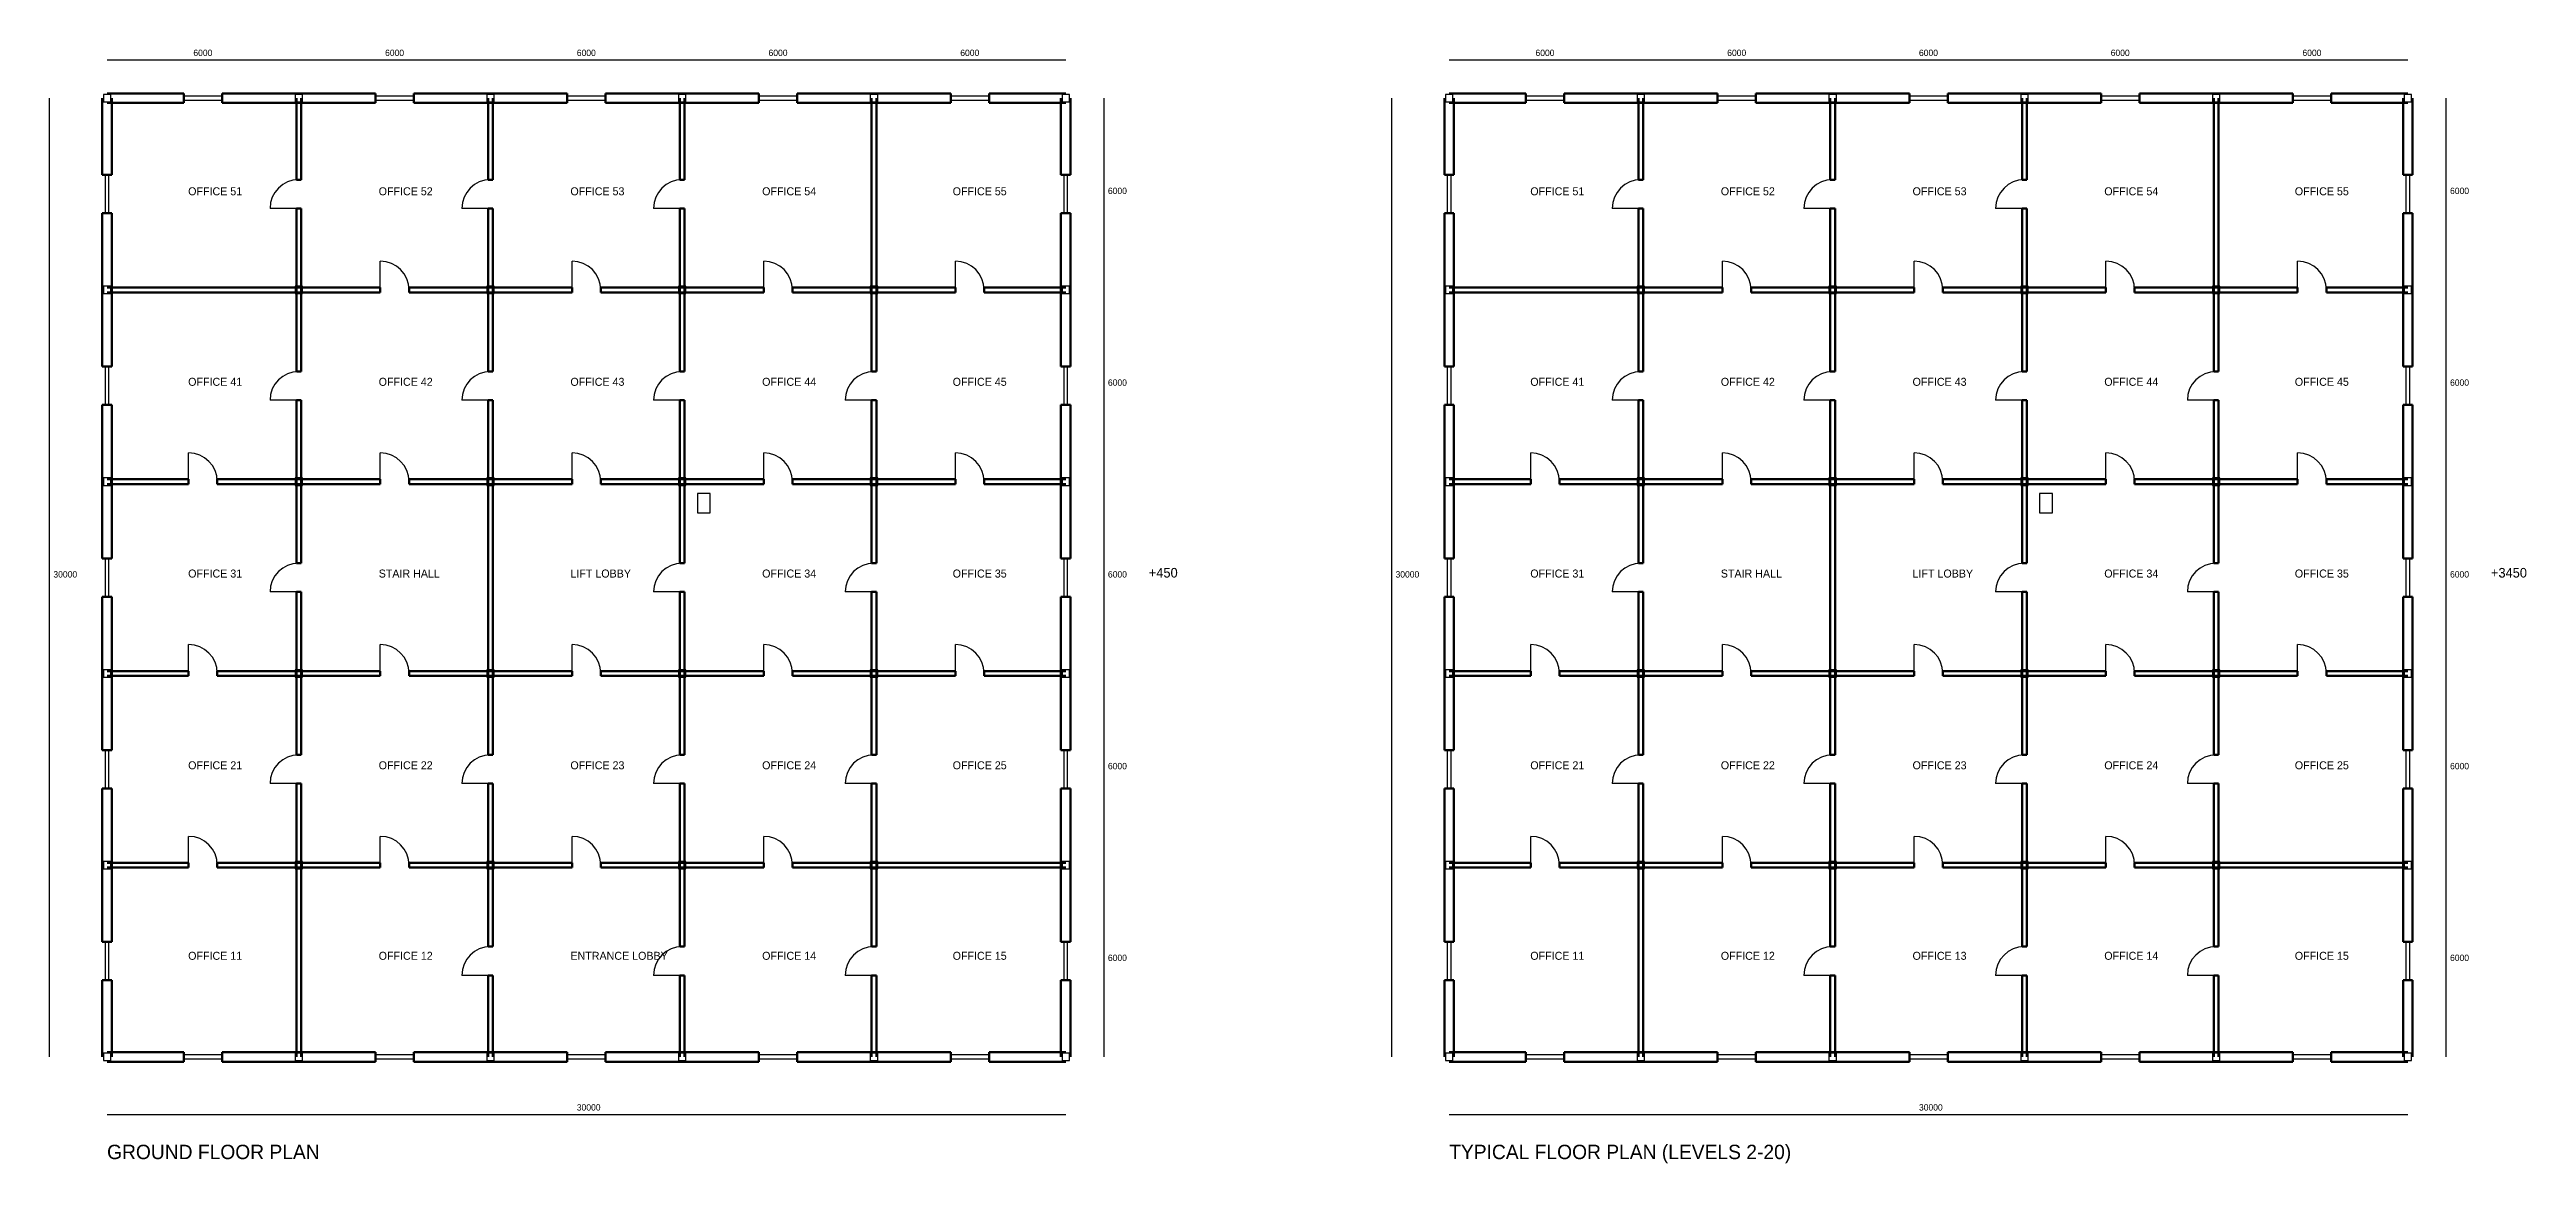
# Model space of a CAD drawing. Header units: millimetres. Extents: x -1800 to 161599, y -3335 to 61200.
# Drawn here: x -1800 to 75711, y -3335 to 31523 of the extents above; entities that cross this region are included whole.
import ezdxf

# ---------------------------------------------------------------- set-up
doc = ezdxf.new("R2010")
doc.units = ezdxf.units.MM
for name, color, linetype in [('COLUMN', 5, 'CONTINUOUS'), ('DIM', 1, 'CONTINUOUS'), ('DOOR', 3, 'CONTINUOUS'), ('SANITARY', 7, 'CONTINUOUS'), ('TEXT', 6, 'CONTINUOUS'), ('WALL', 4, 'CONTINUOUS'), ('WIND', 2, 'CONTINUOUS')]:
    doc.layers.add(name, color=color, linetype=linetype)

msp = doc.modelspace()

# ---------------------------------------------------------------- linework, layer by layer
at = {"layer": 'COLUMN'}
for points in [[(-115, 29885), (115, 29885), (115, 30115), (-115, 30115)], [(5885, 29885), (6115, 29885), (6115, 30115), (5885, 30115)], [(11885, 29885), (12115, 29885), (12115, 30115), (11885, 30115)], [(17885, 29885), (18115, 29885), (18115, 30115), (17885, 30115)], [(23885, 29885), (24115, 29885), (24115, 30115), (23885, 30115)], [(29885, 29885), (30115, 29885), (30115, 30115), (29885, 30115)], [(41885, 29885), (42115, 29885), (42115, 30115), (41885, 30115)], [(47885, 29885), (48115, 29885), (48115, 30115), (47885, 30115)], [(53885, 29885), (54115, 29885), (54115, 30115), (53885, 30115)], [(59885, 29885), (60115, 29885), (60115, 30115), (59885, 30115)], [(65885, 29885), (66115, 29885), (66115, 30115), (65885, 30115)], [(71885, 29885), (72115, 29885), (72115, 30115), (71885, 30115)], [(-115, 23885), (115, 23885), (115, 24115), (-115, 24115)], [(5885, 23885), (6115, 23885), (6115, 24115), (5885, 24115)], [(11885, 23885), (12115, 23885), (12115, 24115), (11885, 24115)], [(17885, 23885), (18115, 23885), (18115, 24115), (17885, 24115)], [(23885, 23885), (24115, 23885), (24115, 24115), (23885, 24115)], [(29885, 23885), (30115, 23885), (30115, 24115), (29885, 24115)], [(41885, 23885), (42115, 23885), (42115, 24115), (41885, 24115)], [(47885, 23885), (48115, 23885), (48115, 24115), (47885, 24115)], [(53885, 23885), (54115, 23885), (54115, 24115), (53885, 24115)], [(59885, 23885), (60115, 23885), (60115, 24115), (59885, 24115)], [(65885, 23885), (66115, 23885), (66115, 24115), (65885, 24115)], [(71885, 23885), (72115, 23885), (72115, 24115), (71885, 24115)], [(-115, 17885), (115, 17885), (115, 18115), (-115, 18115)], [(5885, 17885), (6115, 17885), (6115, 18115), (5885, 18115)], [(11885, 17885), (12115, 17885), (12115, 18115), (11885, 18115)], [(17885, 17885), (18115, 17885), (18115, 18115), (17885, 18115)], [(23885, 17885), (24115, 17885), (24115, 18115), (23885, 18115)], [(29885, 17885), (30115, 17885), (30115, 18115), (29885, 18115)], [(41885, 17885), (42115, 17885), (42115, 18115), (41885, 18115)], [(47885, 17885), (48115, 17885), (48115, 18115), (47885, 18115)], [(53885, 17885), (54115, 17885), (54115, 18115), (53885, 18115)], [(59885, 17885), (60115, 17885), (60115, 18115), (59885, 18115)], [(65885, 17885), (66115, 17885), (66115, 18115), (65885, 18115)], [(71885, 17885), (72115, 17885), (72115, 18115), (71885, 18115)], [(-115, 11885), (115, 11885), (115, 12115), (-115, 12115)], [(5885, 11885), (6115, 11885), (6115, 12115), (5885, 12115)], [(11885, 11885), (12115, 11885), (12115, 12115), (11885, 12115)], [(17885, 11885), (18115, 11885), (18115, 12115), (17885, 12115)], [(23885, 11885), (24115, 11885), (24115, 12115), (23885, 12115)], [(29885, 11885), (30115, 11885), (30115, 12115), (29885, 12115)], [(41885, 11885), (42115, 11885), (42115, 12115), (41885, 12115)], [(47885, 11885), (48115, 11885), (48115, 12115), (47885, 12115)], [(53885, 11885), (54115, 11885), (54115, 12115), (53885, 12115)], [(59885, 11885), (60115, 11885), (60115, 12115), (59885, 12115)], [(65885, 11885), (66115, 11885), (66115, 12115), (65885, 12115)], [(71885, 11885), (72115, 11885), (72115, 12115), (71885, 12115)], [(-115, 5885), (115, 5885), (115, 6115), (-115, 6115)], [(5885, 5885), (6115, 5885), (6115, 6115), (5885, 6115)], [(11885, 5885), (12115, 5885), (12115, 6115), (11885, 6115)], [(17885, 5885), (18115, 5885), (18115, 6115), (17885, 6115)], [(23885, 5885), (24115, 5885), (24115, 6115), (23885, 6115)], [(29885, 5885), (30115, 5885), (30115, 6115), (29885, 6115)], [(41885, 5885), (42115, 5885), (42115, 6115), (41885, 6115)], [(47885, 5885), (48115, 5885), (48115, 6115), (47885, 6115)], [(53885, 5885), (54115, 5885), (54115, 6115), (53885, 6115)], [(59885, 5885), (60115, 5885), (60115, 6115), (59885, 6115)], [(65885, 5885), (66115, 5885), (66115, 6115), (65885, 6115)], [(71885, 5885), (72115, 5885), (72115, 6115), (71885, 6115)], [(-115, -115), (115, -115), (115, 115), (-115, 115)], [(5885, -115), (6115, -115), (6115, 115), (5885, 115)], [(11885, -115), (12115, -115), (12115, 115), (11885, 115)], [(17885, -115), (18115, -115), (18115, 115), (17885, 115)], [(23885, -115), (24115, -115), (24115, 115), (23885, 115)], [(29885, -115), (30115, -115), (30115, 115), (29885, 115)], [(41885, -115), (42115, -115), (42115, 115), (41885, 115)], [(47885, -115), (48115, -115), (48115, 115), (47885, 115)], [(53885, -115), (54115, -115), (54115, 115), (53885, 115)], [(59885, -115), (60115, -115), (60115, 115), (59885, 115)], [(65885, -115), (66115, -115), (66115, 115), (65885, 115)], [(71885, -115), (72115, -115), (72115, 115), (71885, 115)]]:
    msp.add_lwpolyline(points, close=True, dxfattribs=at)
at = {"layer": 'DIM'}
for p, q in [((0, 31200), (6000, 31200)), ((6000, 31200), (12000, 31200)), ((12000, 31200), (18000, 31200)), ((18000, 31200), (24000, 31200)), ((24000, 31200), (30000, 31200)), ((42000, 31200), (48000, 31200)), ((48000, 31200), (54000, 31200)), ((54000, 31200), (60000, 31200)), ((60000, 31200), (66000, 31200)), ((66000, 31200), (72000, 31200)), ((-1800, 0), (-1800, 30000)), ((31200, 24000), (31200, 30000)), ((40200, 0), (40200, 30000)), ((73200, 24000), (73200, 30000)), ((31200, 18000), (31200, 24000)), ((73200, 18000), (73200, 24000)), ((31200, 12000), (31200, 18000)), ((73200, 12000), (73200, 18000)), ((31200, 6000), (31200, 12000)), ((73200, 6000), (73200, 12000)), ((31200, 0), (31200, 6000)), ((73200, 0), (73200, 6000)), ((0, -1800), (30000, -1800)), ((42000, -1800), (72000, -1800))]:
    msp.add_line(p, q, dxfattribs=at)
at = {"layer": 'DOOR'}
for p, q in [((6000, 26550), (5100, 26550)), ((12000, 26550), (11100, 26550)), ((18000, 26550), (17100, 26550)), ((48000, 26550), (47100, 26550)), ((54000, 26550), (53100, 26550)), ((60000, 26550), (59100, 26550)), ((8550, 24000), (8550, 24900)), ((14550, 24000), (14550, 24900)), ((20550, 24000), (20550, 24900)), ((26550, 24000), (26550, 24900)), ((50550, 24000), (50550, 24900)), ((56550, 24000), (56550, 24900)), ((62550, 24000), (62550, 24900)), ((68550, 24000), (68550, 24900)), ((6000, 20550), (5100, 20550)), ((12000, 20550), (11100, 20550)), ((18000, 20550), (17100, 20550)), ((24000, 20550), (23100, 20550)), ((48000, 20550), (47100, 20550)), ((54000, 20550), (53100, 20550)), ((60000, 20550), (59100, 20550)), ((66000, 20550), (65100, 20550)), ((2550, 18000), (2550, 18900)), ((8550, 18000), (8550, 18900)), ((14550, 18000), (14550, 18900)), ((20550, 18000), (20550, 18900)), ((26550, 18000), (26550, 18900)), ((44550, 18000), (44550, 18900)), ((50550, 18000), (50550, 18900)), ((56550, 18000), (56550, 18900)), ((62550, 18000), (62550, 18900)), ((68550, 18000), (68550, 18900)), ((6000, 14550), (5100, 14550)), ((18000, 14550), (17100, 14550)), ((24000, 14550), (23100, 14550)), ((48000, 14550), (47100, 14550)), ((60000, 14550), (59100, 14550)), ((66000, 14550), (65100, 14550)), ((2550, 12000), (2550, 12900)), ((8550, 12000), (8550, 12900)), ((14550, 12000), (14550, 12900)), ((20550, 12000), (20550, 12900)), ((26550, 12000), (26550, 12900)), ((44550, 12000), (44550, 12900)), ((50550, 12000), (50550, 12900)), ((56550, 12000), (56550, 12900)), ((62550, 12000), (62550, 12900)), ((68550, 12000), (68550, 12900)), ((6000, 8550), (5100, 8550)), ((12000, 8550), (11100, 8550)), ((18000, 8550), (17100, 8550)), ((24000, 8550), (23100, 8550)), ((48000, 8550), (47100, 8550)), ((54000, 8550), (53100, 8550)), ((60000, 8550), (59100, 8550)), ((66000, 8550), (65100, 8550)), ((2550, 6000), (2550, 6900)), ((8550, 6000), (8550, 6900)), ((14550, 6000), (14550, 6900)), ((20550, 6000), (20550, 6900)), ((44550, 6000), (44550, 6900)), ((50550, 6000), (50550, 6900)), ((56550, 6000), (56550, 6900)), ((62550, 6000), (62550, 6900)), ((12000, 2550), (11100, 2550)), ((18000, 2550), (17100, 2550)), ((24000, 2550), (23100, 2550)), ((54000, 2550), (53100, 2550)), ((60000, 2550), (59100, 2550)), ((66000, 2550), (65100, 2550))]:
    msp.add_line(p, q, dxfattribs=at)
for centre, start, end in [((6000, 26550), 90, 180), ((12000, 26550), 90, 180), ((18000, 26550), 90, 180), ((48000, 26550), 90, 180), ((54000, 26550), 90, 180), ((60000, 26550), 90, 180), ((8550, 24000), 0, 90), ((14550, 24000), 0, 90), ((20550, 24000), 0, 90), ((26550, 24000), 0, 90), ((50550, 24000), 0, 90), ((56550, 24000), 0, 90), ((62550, 24000), 0, 90), ((68550, 24000), 0, 90), ((6000, 20550), 90, 180), ((12000, 20550), 90, 180), ((18000, 20550), 90, 180), ((24000, 20550), 90, 180), ((48000, 20550), 90, 180), ((54000, 20550), 90, 180), ((60000, 20550), 90, 180), ((66000, 20550), 90, 180), ((2550, 18000), 0, 90), ((8550, 18000), 0, 90), ((14550, 18000), 0, 90), ((20550, 18000), 0, 90), ((26550, 18000), 0, 90), ((44550, 18000), 0, 90), ((50550, 18000), 0, 90), ((56550, 18000), 0, 90), ((62550, 18000), 0, 90), ((68550, 18000), 0, 90), ((6000, 14550), 90, 180), ((18000, 14550), 90, 180), ((24000, 14550), 90, 180), ((48000, 14550), 90, 180), ((60000, 14550), 90, 180), ((66000, 14550), 90, 180), ((2550, 12000), 0, 90), ((8550, 12000), 0, 90), ((14550, 12000), 0, 90), ((20550, 12000), 0, 90), ((26550, 12000), 0, 90), ((44550, 12000), 0, 90), ((50550, 12000), 0, 90), ((56550, 12000), 0, 90), ((62550, 12000), 0, 90), ((68550, 12000), 0, 90), ((6000, 8550), 90, 180), ((12000, 8550), 90, 180), ((18000, 8550), 90, 180), ((24000, 8550), 90, 180), ((48000, 8550), 90, 180), ((54000, 8550), 90, 180), ((60000, 8550), 90, 180), ((66000, 8550), 90, 180), ((2550, 6000), 0, 90), ((8550, 6000), 0, 90), ((14550, 6000), 0, 90), ((20550, 6000), 0, 90), ((44550, 6000), 0, 90), ((50550, 6000), 0, 90), ((56550, 6000), 0, 90), ((62550, 6000), 0, 90), ((12000, 2550), 90, 180), ((18000, 2550), 90, 180), ((24000, 2550), 90, 180), ((54000, 2550), 90, 180), ((60000, 2550), 90, 180), ((66000, 2550), 90, 180)]:
    msp.add_arc(centre, 900, start, end, dxfattribs=at)
at = {"layer": 'SANITARY'}
for points in [[(18475, 17025), (18875, 17025), (18875, 17625), (18475, 17625)], [(60475, 17025), (60875, 17025), (60875, 17625), (60475, 17625)]]:
    msp.add_lwpolyline(points, close=True, dxfattribs=at)
at = {"layer": 'WALL', "lineweight": 50}
for p, q in [((-150, 27600), (-150, 30000)), ((2400, 30150), (0, 30150)), ((0, 29850), (2400, 29850)), ((150, 30000), (150, 27600)), ((2400, 29850), (2400, 30150)), ((6000, 30150), (3600, 30150)), ((3600, 29850), (3600, 30150)), ((3600, 29850), (6000, 29850)), ((5925, 27450), (5925, 30000)), ((8400, 30150), (6000, 30150)), ((6000, 29850), (8400, 29850)), ((6075, 30000), (6075, 27450)), ((8400, 29850), (8400, 30150)), ((12000, 30150), (9600, 30150)), ((9600, 29850), (9600, 30150)), ((9600, 29850), (12000, 29850)), ((11925, 27450), (11925, 30000)), ((14400, 30150), (12000, 30150)), ((12000, 29850), (14400, 29850)), ((12075, 30000), (12075, 27450)), ((14400, 29850), (14400, 30150)), ((18000, 30150), (15600, 30150)), ((15600, 29850), (15600, 30150)), ((15600, 29850), (18000, 29850)), ((17925, 27450), (17925, 30000)), ((20400, 30150), (18000, 30150)), ((18000, 29850), (20400, 29850)), ((18075, 30000), (18075, 27450)), ((20400, 29850), (20400, 30150)), ((24000, 30150), (21600, 30150)), ((21600, 29850), (21600, 30150)), ((21600, 29850), (24000, 29850)), ((23925, 24000), (23925, 30000)), ((26400, 30150), (24000, 30150)), ((24000, 29850), (26400, 29850)), ((24075, 30000), (24075, 24000)), ((26400, 29850), (26400, 30150)), ((30000, 30150), (27600, 30150)), ((27600, 29850), (27600, 30150)), ((27600, 29850), (30000, 29850)), ((29850, 27600), (29850, 30000)), ((30150, 30000), (30150, 27600)), ((41850, 27600), (41850, 30000)), ((44400, 30150), (42000, 30150)), ((42000, 29850), (44400, 29850)), ((42150, 30000), (42150, 27600)), ((44400, 29850), (44400, 30150)), ((48000, 30150), (45600, 30150)), ((45600, 29850), (45600, 30150)), ((45600, 29850), (48000, 29850)), ((47925, 27450), (47925, 30000)), ((50400, 30150), (48000, 30150)), ((48000, 29850), (50400, 29850)), ((48075, 30000), (48075, 27450)), ((50400, 29850), (50400, 30150)), ((54000, 30150), (51600, 30150)), ((51600, 29850), (51600, 30150)), ((51600, 29850), (54000, 29850)), ((53925, 27450), (53925, 30000)), ((56400, 30150), (54000, 30150)), ((54000, 29850), (56400, 29850)), ((54075, 30000), (54075, 27450)), ((56400, 29850), (56400, 30150)), ((60000, 30150), (57600, 30150)), ((57600, 29850), (57600, 30150)), ((57600, 29850), (60000, 29850)), ((59925, 27450), (59925, 30000)), ((62400, 30150), (60000, 30150)), ((60000, 29850), (62400, 29850)), ((60075, 30000), (60075, 27450)), ((62400, 29850), (62400, 30150)), ((66000, 30150), (63600, 30150)), ((63600, 29850), (63600, 30150)), ((63600, 29850), (66000, 29850)), ((65925, 24000), (65925, 30000)), ((68400, 30150), (66000, 30150)), ((66000, 29850), (68400, 29850)), ((66075, 30000), (66075, 24000)), ((68400, 29850), (68400, 30150)), ((72000, 30150), (69600, 30150)), ((69600, 29850), (69600, 30150)), ((69600, 29850), (72000, 29850)), ((71850, 27600), (71850, 30000)), ((72150, 30000), (72150, 27600)), ((-150, 27600), (150, 27600)), ((5925, 27450), (6075, 27450)), ((11925, 27450), (12075, 27450)), ((17925, 27450), (18075, 27450)), ((29850, 27600), (30150, 27600)), ((41850, 27600), (42150, 27600)), ((47925, 27450), (48075, 27450)), ((53925, 27450), (54075, 27450)), ((59925, 27450), (60075, 27450)), ((71850, 27600), (72150, 27600)), ((-150, 24000), (-150, 26400)), ((-150, 26400), (150, 26400)), ((150, 26400), (150, 24000)), ((5925, 24000), (5925, 26550)), ((5925, 26550), (6075, 26550)), ((6075, 26550), (6075, 24000)), ((11925, 24000), (11925, 26550)), ((11925, 26550), (12075, 26550)), ((12075, 26550), (12075, 24000)), ((17925, 24000), (17925, 26550)), ((17925, 26550), (18075, 26550)), ((18075, 26550), (18075, 24000)), ((29850, 24000), (29850, 26400)), ((29850, 26400), (30150, 26400)), ((30150, 26400), (30150, 24000)), ((41850, 24000), (41850, 26400)), ((41850, 26400), (42150, 26400)), ((42150, 26400), (42150, 24000)), ((47925, 24000), (47925, 26550)), ((47925, 26550), (48075, 26550)), ((48075, 26550), (48075, 24000)), ((53925, 24000), (53925, 26550)), ((53925, 26550), (54075, 26550)), ((54075, 26550), (54075, 24000)), ((59925, 24000), (59925, 26550)), ((59925, 26550), (60075, 26550)), ((60075, 26550), (60075, 24000)), ((71850, 24000), (71850, 26400)), ((71850, 26400), (72150, 26400)), ((72150, 26400), (72150, 24000)), ((6000, 24075), (0, 24075)), ((8550, 24075), (6000, 24075)), ((8550, 23925), (8550, 24075)), ((12000, 24075), (9450, 24075)), ((9450, 23925), (9450, 24075)), ((14550, 24075), (12000, 24075)), ((14550, 23925), (14550, 24075)), ((18000, 24075), (15450, 24075)), ((15450, 23925), (15450, 24075)), ((20550, 24075), (18000, 24075)), ((20550, 23925), (20550, 24075)), ((24000, 24075), (21450, 24075)), ((21450, 23925), (21450, 24075)), ((26550, 24075), (24000, 24075)), ((26550, 23925), (26550, 24075)), ((30000, 24075), (27450, 24075)), ((27450, 23925), (27450, 24075)), ((48000, 24075), (42000, 24075)), ((50550, 24075), (48000, 24075)), ((50550, 23925), (50550, 24075)), ((54000, 24075), (51450, 24075)), ((51450, 23925), (51450, 24075)), ((56550, 24075), (54000, 24075)), ((56550, 23925), (56550, 24075)), ((60000, 24075), (57450, 24075)), ((57450, 23925), (57450, 24075)), ((62550, 24075), (60000, 24075)), ((62550, 23925), (62550, 24075)), ((66000, 24075), (63450, 24075)), ((63450, 23925), (63450, 24075)), ((68550, 24075), (66000, 24075)), ((68550, 23925), (68550, 24075)), ((72000, 24075), (69450, 24075)), ((69450, 23925), (69450, 24075)), ((-150, 21600), (-150, 24000)), ((0, 23925), (6000, 23925)), ((150, 24000), (150, 21600)), ((5925, 21450), (5925, 24000)), ((6000, 23925), (8550, 23925)), ((6075, 24000), (6075, 21450)), ((9450, 23925), (12000, 23925)), ((11925, 21450), (11925, 24000)), ((12000, 23925), (14550, 23925)), ((12075, 24000), (12075, 21450)), ((15450, 23925), (18000, 23925)), ((17925, 21450), (17925, 24000)), ((18000, 23925), (20550, 23925)), ((18075, 24000), (18075, 21450)), ((21450, 23925), (24000, 23925)), ((23925, 21450), (23925, 24000)), ((24000, 23925), (26550, 23925)), ((24075, 24000), (24075, 21450)), ((27450, 23925), (30000, 23925)), ((29850, 21600), (29850, 24000)), ((30150, 24000), (30150, 21600)), ((41850, 21600), (41850, 24000)), ((42000, 23925), (48000, 23925)), ((42150, 24000), (42150, 21600)), ((47925, 21450), (47925, 24000)), ((48000, 23925), (50550, 23925)), ((48075, 24000), (48075, 21450)), ((51450, 23925), (54000, 23925)), ((53925, 21450), (53925, 24000)), ((54000, 23925), (56550, 23925)), ((54075, 24000), (54075, 21450)), ((57450, 23925), (60000, 23925)), ((59925, 21450), (59925, 24000)), ((60000, 23925), (62550, 23925)), ((60075, 24000), (60075, 21450)), ((63450, 23925), (66000, 23925)), ((65925, 21450), (65925, 24000)), ((66000, 23925), (68550, 23925)), ((66075, 24000), (66075, 21450)), ((69450, 23925), (72000, 23925)), ((71850, 21600), (71850, 24000)), ((72150, 24000), (72150, 21600)), ((-150, 21600), (150, 21600)), ((5925, 21450), (6075, 21450)), ((11925, 21450), (12075, 21450)), ((17925, 21450), (18075, 21450)), ((23925, 21450), (24075, 21450)), ((29850, 21600), (30150, 21600)), ((41850, 21600), (42150, 21600)), ((47925, 21450), (48075, 21450)), ((53925, 21450), (54075, 21450)), ((59925, 21450), (60075, 21450)), ((65925, 21450), (66075, 21450)), ((71850, 21600), (72150, 21600)), ((-150, 18000), (-150, 20400)), ((-150, 20400), (150, 20400)), ((150, 20400), (150, 18000)), ((5925, 18000), (5925, 20550)), ((5925, 20550), (6075, 20550)), ((6075, 20550), (6075, 18000)), ((11925, 18000), (11925, 20550)), ((11925, 20550), (12075, 20550)), ((12075, 20550), (12075, 18000)), ((17925, 18000), (17925, 20550)), ((17925, 20550), (18075, 20550)), ((18075, 20550), (18075, 18000)), ((23925, 18000), (23925, 20550)), ((23925, 20550), (24075, 20550)), ((24075, 20550), (24075, 18000)), ((29850, 18000), (29850, 20400)), ((29850, 20400), (30150, 20400)), ((30150, 20400), (30150, 18000)), ((41850, 18000), (41850, 20400)), ((41850, 20400), (42150, 20400)), ((42150, 20400), (42150, 18000)), ((47925, 18000), (47925, 20550)), ((47925, 20550), (48075, 20550)), ((48075, 20550), (48075, 18000)), ((53925, 18000), (53925, 20550)), ((53925, 20550), (54075, 20550)), ((54075, 20550), (54075, 18000)), ((59925, 18000), (59925, 20550)), ((59925, 20550), (60075, 20550)), ((60075, 20550), (60075, 18000)), ((65925, 18000), (65925, 20550)), ((65925, 20550), (66075, 20550)), ((66075, 20550), (66075, 18000)), ((71850, 18000), (71850, 20400)), ((71850, 20400), (72150, 20400)), ((72150, 20400), (72150, 18000)), ((-150, 15600), (-150, 18000)), ((2550, 18075), (0, 18075)), ((0, 17925), (2550, 17925)), ((150, 18000), (150, 15600)), ((2550, 17925), (2550, 18075)), ((6000, 18075), (3450, 18075)), ((3450, 17925), (3450, 18075)), ((3450, 17925), (6000, 17925)), ((5925, 15450), (5925, 18000)), ((8550, 18075), (6000, 18075)), ((6000, 17925), (8550, 17925)), ((6075, 18000), (6075, 15450)), ((8550, 17925), (8550, 18075)), ((12000, 18075), (9450, 18075)), ((9450, 17925), (9450, 18075)), ((9450, 17925), (12000, 17925)), ((11925, 12000), (11925, 18000)), ((14550, 18075), (12000, 18075)), ((12000, 17925), (14550, 17925)), ((12075, 18000), (12075, 12000)), ((14550, 17925), (14550, 18075)), ((18000, 18075), (15450, 18075)), ((15450, 17925), (15450, 18075)), ((15450, 17925), (18000, 17925)), ((17925, 15450), (17925, 18000)), ((20550, 18075), (18000, 18075)), ((18000, 17925), (20550, 17925)), ((18075, 18000), (18075, 15450)), ((20550, 17925), (20550, 18075)), ((24000, 18075), (21450, 18075)), ((21450, 17925), (21450, 18075)), ((21450, 17925), (24000, 17925)), ((23925, 15450), (23925, 18000)), ((26550, 18075), (24000, 18075)), ((24000, 17925), (26550, 17925)), ((24075, 18000), (24075, 15450)), ((26550, 17925), (26550, 18075)), ((30000, 18075), (27450, 18075)), ((27450, 17925), (27450, 18075)), ((27450, 17925), (30000, 17925)), ((29850, 15600), (29850, 18000)), ((30150, 18000), (30150, 15600)), ((41850, 15600), (41850, 18000)), ((44550, 18075), (42000, 18075)), ((42000, 17925), (44550, 17925)), ((42150, 18000), (42150, 15600)), ((44550, 17925), (44550, 18075)), ((48000, 18075), (45450, 18075)), ((45450, 17925), (45450, 18075)), ((45450, 17925), (48000, 17925)), ((47925, 15450), (47925, 18000)), ((50550, 18075), (48000, 18075)), ((48000, 17925), (50550, 17925)), ((48075, 18000), (48075, 15450)), ((50550, 17925), (50550, 18075)), ((54000, 18075), (51450, 18075)), ((51450, 17925), (51450, 18075)), ((51450, 17925), (54000, 17925)), ((53925, 12000), (53925, 18000)), ((56550, 18075), (54000, 18075)), ((54000, 17925), (56550, 17925)), ((54075, 18000), (54075, 12000)), ((56550, 17925), (56550, 18075)), ((60000, 18075), (57450, 18075)), ((57450, 17925), (57450, 18075)), ((57450, 17925), (60000, 17925)), ((59925, 15450), (59925, 18000)), ((62550, 18075), (60000, 18075)), ((60000, 17925), (62550, 17925)), ((60075, 18000), (60075, 15450)), ((62550, 17925), (62550, 18075)), ((66000, 18075), (63450, 18075)), ((63450, 17925), (63450, 18075)), ((63450, 17925), (66000, 17925)), ((65925, 15450), (65925, 18000)), ((68550, 18075), (66000, 18075)), ((66000, 17925), (68550, 17925)), ((66075, 18000), (66075, 15450)), ((68550, 17925), (68550, 18075)), ((72000, 18075), (69450, 18075)), ((69450, 17925), (69450, 18075)), ((69450, 17925), (72000, 17925)), ((71850, 15600), (71850, 18000)), ((72150, 18000), (72150, 15600)), ((-150, 15600), (150, 15600)), ((29850, 15600), (30150, 15600)), ((41850, 15600), (42150, 15600)), ((71850, 15600), (72150, 15600)), ((5925, 15450), (6075, 15450)), ((17925, 15450), (18075, 15450)), ((23925, 15450), (24075, 15450)), ((47925, 15450), (48075, 15450)), ((59925, 15450), (60075, 15450)), ((65925, 15450), (66075, 15450)), ((-150, 12000), (-150, 14400)), ((-150, 14400), (150, 14400)), ((150, 14400), (150, 12000)), ((5925, 12000), (5925, 14550)), ((5925, 14550), (6075, 14550)), ((6075, 14550), (6075, 12000)), ((17925, 12000), (17925, 14550)), ((17925, 14550), (18075, 14550)), ((18075, 14550), (18075, 12000)), ((23925, 12000), (23925, 14550)), ((23925, 14550), (24075, 14550)), ((24075, 14550), (24075, 12000)), ((29850, 12000), (29850, 14400)), ((29850, 14400), (30150, 14400)), ((30150, 14400), (30150, 12000)), ((41850, 12000), (41850, 14400)), ((41850, 14400), (42150, 14400)), ((42150, 14400), (42150, 12000)), ((47925, 12000), (47925, 14550)), ((47925, 14550), (48075, 14550)), ((48075, 14550), (48075, 12000)), ((59925, 12000), (59925, 14550)), ((59925, 14550), (60075, 14550)), ((60075, 14550), (60075, 12000)), ((65925, 12000), (65925, 14550)), ((65925, 14550), (66075, 14550)), ((66075, 14550), (66075, 12000)), ((71850, 12000), (71850, 14400)), ((71850, 14400), (72150, 14400)), ((72150, 14400), (72150, 12000)), ((-150, 9600), (-150, 12000)), ((2550, 12075), (0, 12075)), ((0, 11925), (2550, 11925)), ((150, 12000), (150, 9600)), ((2550, 11925), (2550, 12075)), ((6000, 12075), (3450, 12075)), ((3450, 11925), (3450, 12075)), ((3450, 11925), (6000, 11925)), ((5925, 9450), (5925, 12000)), ((8550, 12075), (6000, 12075)), ((6000, 11925), (8550, 11925)), ((6075, 12000), (6075, 9450)), ((8550, 11925), (8550, 12075)), ((12000, 12075), (9450, 12075)), ((9450, 11925), (9450, 12075)), ((9450, 11925), (12000, 11925)), ((11925, 9450), (11925, 12000)), ((14550, 12075), (12000, 12075)), ((12000, 11925), (14550, 11925)), ((12075, 12000), (12075, 9450)), ((14550, 11925), (14550, 12075)), ((18000, 12075), (15450, 12075)), ((15450, 11925), (15450, 12075)), ((15450, 11925), (18000, 11925)), ((17925, 9450), (17925, 12000)), ((20550, 12075), (18000, 12075)), ((18000, 11925), (20550, 11925)), ((18075, 12000), (18075, 9450)), ((20550, 11925), (20550, 12075)), ((24000, 12075), (21450, 12075)), ((21450, 11925), (21450, 12075)), ((21450, 11925), (24000, 11925)), ((23925, 9450), (23925, 12000)), ((26550, 12075), (24000, 12075)), ((24000, 11925), (26550, 11925)), ((24075, 12000), (24075, 9450)), ((26550, 11925), (26550, 12075)), ((30000, 12075), (27450, 12075)), ((27450, 11925), (27450, 12075)), ((27450, 11925), (30000, 11925)), ((29850, 9600), (29850, 12000)), ((30150, 12000), (30150, 9600)), ((41850, 9600), (41850, 12000)), ((44550, 12075), (42000, 12075)), ((42000, 11925), (44550, 11925)), ((42150, 12000), (42150, 9600)), ((44550, 11925), (44550, 12075)), ((48000, 12075), (45450, 12075)), ((45450, 11925), (45450, 12075)), ((45450, 11925), (48000, 11925)), ((47925, 9450), (47925, 12000)), ((50550, 12075), (48000, 12075)), ((48000, 11925), (50550, 11925)), ((48075, 12000), (48075, 9450)), ((50550, 11925), (50550, 12075)), ((54000, 12075), (51450, 12075)), ((51450, 11925), (51450, 12075)), ((51450, 11925), (54000, 11925)), ((53925, 9450), (53925, 12000)), ((56550, 12075), (54000, 12075)), ((54000, 11925), (56550, 11925)), ((54075, 12000), (54075, 9450)), ((56550, 11925), (56550, 12075)), ((60000, 12075), (57450, 12075)), ((57450, 11925), (57450, 12075)), ((57450, 11925), (60000, 11925)), ((59925, 9450), (59925, 12000)), ((62550, 12075), (60000, 12075)), ((60000, 11925), (62550, 11925)), ((60075, 12000), (60075, 9450)), ((62550, 11925), (62550, 12075)), ((66000, 12075), (63450, 12075)), ((63450, 11925), (63450, 12075)), ((63450, 11925), (66000, 11925)), ((65925, 9450), (65925, 12000)), ((68550, 12075), (66000, 12075)), ((66000, 11925), (68550, 11925)), ((66075, 12000), (66075, 9450)), ((68550, 11925), (68550, 12075)), ((72000, 12075), (69450, 12075)), ((69450, 11925), (69450, 12075)), ((69450, 11925), (72000, 11925)), ((71850, 9600), (71850, 12000)), ((72150, 12000), (72150, 9600)), ((-150, 9600), (150, 9600)), ((5925, 9450), (6075, 9450)), ((11925, 9450), (12075, 9450)), ((17925, 9450), (18075, 9450)), ((23925, 9450), (24075, 9450)), ((29850, 9600), (30150, 9600)), ((41850, 9600), (42150, 9600)), ((47925, 9450), (48075, 9450)), ((53925, 9450), (54075, 9450)), ((59925, 9450), (60075, 9450)), ((65925, 9450), (66075, 9450)), ((71850, 9600), (72150, 9600)), ((5925, 6000), (5925, 8550)), ((5925, 8550), (6075, 8550)), ((6075, 8550), (6075, 6000)), ((11925, 6000), (11925, 8550)), ((11925, 8550), (12075, 8550)), ((12075, 8550), (12075, 6000)), ((17925, 6000), (17925, 8550)), ((17925, 8550), (18075, 8550)), ((18075, 8550), (18075, 6000)), ((23925, 6000), (23925, 8550)), ((23925, 8550), (24075, 8550)), ((24075, 8550), (24075, 6000)), ((47925, 6000), (47925, 8550)), ((47925, 8550), (48075, 8550)), ((48075, 8550), (48075, 6000)), ((53925, 6000), (53925, 8550)), ((53925, 8550), (54075, 8550)), ((54075, 8550), (54075, 6000)), ((59925, 6000), (59925, 8550)), ((59925, 8550), (60075, 8550)), ((60075, 8550), (60075, 6000)), ((65925, 6000), (65925, 8550)), ((65925, 8550), (66075, 8550)), ((66075, 8550), (66075, 6000)), ((-150, 6000), (-150, 8400)), ((-150, 8400), (150, 8400)), ((150, 8400), (150, 6000)), ((29850, 6000), (29850, 8400)), ((29850, 8400), (30150, 8400)), ((30150, 8400), (30150, 6000)), ((41850, 6000), (41850, 8400)), ((41850, 8400), (42150, 8400)), ((42150, 8400), (42150, 6000)), ((71850, 6000), (71850, 8400)), ((71850, 8400), (72150, 8400)), ((72150, 8400), (72150, 6000)), ((-150, 3600), (-150, 6000)), ((2550, 6075), (0, 6075)), ((0, 5925), (2550, 5925)), ((150, 6000), (150, 3600)), ((2550, 5925), (2550, 6075)), ((6000, 6075), (3450, 6075)), ((3450, 5925), (3450, 6075)), ((3450, 5925), (6000, 5925)), ((5925, 0), (5925, 6000)), ((8550, 6075), (6000, 6075)), ((6000, 5925), (8550, 5925)), ((6075, 6000), (6075, 0)), ((8550, 5925), (8550, 6075)), ((12000, 6075), (9450, 6075)), ((9450, 5925), (9450, 6075)), ((9450, 5925), (12000, 5925)), ((11925, 3450), (11925, 6000)), ((14550, 6075), (12000, 6075)), ((12000, 5925), (14550, 5925)), ((12075, 6000), (12075, 3450)), ((14550, 5925), (14550, 6075)), ((18000, 6075), (15450, 6075)), ((15450, 5925), (15450, 6075)), ((15450, 5925), (18000, 5925)), ((17925, 3450), (17925, 6000)), ((20550, 6075), (18000, 6075)), ((18000, 5925), (20550, 5925)), ((18075, 6000), (18075, 3450)), ((20550, 5925), (20550, 6075)), ((24000, 6075), (21450, 6075)), ((21450, 5925), (21450, 6075)), ((21450, 5925), (24000, 5925)), ((23925, 3450), (23925, 6000)), ((30000, 6075), (24000, 6075)), ((24000, 5925), (30000, 5925)), ((24075, 6000), (24075, 3450)), ((29850, 3600), (29850, 6000)), ((30150, 6000), (30150, 3600)), ((41850, 3600), (41850, 6000)), ((44550, 6075), (42000, 6075)), ((42000, 5925), (44550, 5925)), ((42150, 6000), (42150, 3600)), ((44550, 5925), (44550, 6075)), ((48000, 6075), (45450, 6075)), ((45450, 5925), (45450, 6075)), ((45450, 5925), (48000, 5925)), ((47925, 0), (47925, 6000)), ((50550, 6075), (48000, 6075)), ((48000, 5925), (50550, 5925)), ((48075, 6000), (48075, 0)), ((50550, 5925), (50550, 6075)), ((54000, 6075), (51450, 6075)), ((51450, 5925), (51450, 6075)), ((51450, 5925), (54000, 5925)), ((53925, 3450), (53925, 6000)), ((56550, 6075), (54000, 6075)), ((54000, 5925), (56550, 5925)), ((54075, 6000), (54075, 3450)), ((56550, 5925), (56550, 6075)), ((60000, 6075), (57450, 6075)), ((57450, 5925), (57450, 6075)), ((57450, 5925), (60000, 5925)), ((59925, 3450), (59925, 6000)), ((62550, 6075), (60000, 6075)), ((60000, 5925), (62550, 5925)), ((60075, 6000), (60075, 3450)), ((62550, 5925), (62550, 6075)), ((66000, 6075), (63450, 6075)), ((63450, 5925), (63450, 6075)), ((63450, 5925), (66000, 5925)), ((65925, 3450), (65925, 6000)), ((72000, 6075), (66000, 6075)), ((66000, 5925), (72000, 5925)), ((66075, 6000), (66075, 3450)), ((71850, 3600), (71850, 6000)), ((72150, 6000), (72150, 3600)), ((-150, 3600), (150, 3600)), ((11925, 3450), (12075, 3450)), ((17925, 3450), (18075, 3450)), ((23925, 3450), (24075, 3450)), ((29850, 3600), (30150, 3600)), ((41850, 3600), (42150, 3600)), ((53925, 3450), (54075, 3450)), ((59925, 3450), (60075, 3450)), ((65925, 3450), (66075, 3450)), ((71850, 3600), (72150, 3600)), ((-150, 0), (-150, 2400)), ((-150, 2400), (150, 2400)), ((150, 2400), (150, 0)), ((11925, 0), (11925, 2550)), ((11925, 2550), (12075, 2550)), ((12075, 2550), (12075, 0)), ((17925, 0), (17925, 2550)), ((17925, 2550), (18075, 2550)), ((18075, 2550), (18075, 0)), ((23925, 0), (23925, 2550)), ((23925, 2550), (24075, 2550)), ((24075, 2550), (24075, 0)), ((29850, 0), (29850, 2400)), ((29850, 2400), (30150, 2400)), ((30150, 2400), (30150, 0)), ((41850, 0), (41850, 2400)), ((41850, 2400), (42150, 2400)), ((42150, 2400), (42150, 0)), ((53925, 0), (53925, 2550)), ((53925, 2550), (54075, 2550)), ((54075, 2550), (54075, 0)), ((59925, 0), (59925, 2550)), ((59925, 2550), (60075, 2550)), ((60075, 2550), (60075, 0)), ((65925, 0), (65925, 2550)), ((65925, 2550), (66075, 2550)), ((66075, 2550), (66075, 0)), ((71850, 0), (71850, 2400)), ((71850, 2400), (72150, 2400)), ((72150, 2400), (72150, 0)), ((2400, 150), (0, 150)), ((2400, -150), (2400, 150)), ((6000, 150), (3600, 150)), ((3600, -150), (3600, 150)), ((8400, 150), (6000, 150)), ((8400, -150), (8400, 150)), ((12000, 150), (9600, 150)), ((9600, -150), (9600, 150)), ((14400, 150), (12000, 150)), ((14400, -150), (14400, 150)), ((18000, 150), (15600, 150)), ((15600, -150), (15600, 150)), ((20400, 150), (18000, 150)), ((20400, -150), (20400, 150)), ((24000, 150), (21600, 150)), ((21600, -150), (21600, 150)), ((26400, 150), (24000, 150)), ((26400, -150), (26400, 150)), ((30000, 150), (27600, 150)), ((27600, -150), (27600, 150)), ((44400, 150), (42000, 150)), ((44400, -150), (44400, 150)), ((48000, 150), (45600, 150)), ((45600, -150), (45600, 150)), ((50400, 150), (48000, 150)), ((50400, -150), (50400, 150)), ((54000, 150), (51600, 150)), ((51600, -150), (51600, 150)), ((56400, 150), (54000, 150)), ((56400, -150), (56400, 150)), ((60000, 150), (57600, 150)), ((57600, -150), (57600, 150)), ((62400, 150), (60000, 150)), ((62400, -150), (62400, 150)), ((66000, 150), (63600, 150)), ((63600, -150), (63600, 150)), ((68400, 150), (66000, 150)), ((68400, -150), (68400, 150)), ((72000, 150), (69600, 150)), ((69600, -150), (69600, 150)), ((0, -150), (2400, -150)), ((3600, -150), (6000, -150)), ((6000, -150), (8400, -150)), ((9600, -150), (12000, -150)), ((12000, -150), (14400, -150)), ((15600, -150), (18000, -150)), ((18000, -150), (20400, -150)), ((21600, -150), (24000, -150)), ((24000, -150), (26400, -150)), ((27600, -150), (30000, -150)), ((42000, -150), (44400, -150)), ((45600, -150), (48000, -150)), ((48000, -150), (50400, -150)), ((51600, -150), (54000, -150)), ((54000, -150), (56400, -150)), ((57600, -150), (60000, -150)), ((60000, -150), (62400, -150)), ((63600, -150), (66000, -150)), ((66000, -150), (68400, -150)), ((69600, -150), (72000, -150))]:
    msp.add_line(p, q, dxfattribs=at)
at = {"layer": 'WIND'}
for points in [[(2400, 29940), (3600, 29940), (3600, 30060), (2400, 30060)], [(8400, 29940), (9600, 29940), (9600, 30060), (8400, 30060)], [(14400, 29940), (15600, 29940), (15600, 30060), (14400, 30060)], [(20400, 29940), (21600, 29940), (21600, 30060), (20400, 30060)], [(26400, 29940), (27600, 29940), (27600, 30060), (26400, 30060)], [(44400, 29940), (45600, 29940), (45600, 30060), (44400, 30060)], [(50400, 29940), (51600, 29940), (51600, 30060), (50400, 30060)], [(56400, 29940), (57600, 29940), (57600, 30060), (56400, 30060)], [(62400, 29940), (63600, 29940), (63600, 30060), (62400, 30060)], [(68400, 29940), (69600, 29940), (69600, 30060), (68400, 30060)], [(-60, 26400), (60, 26400), (60, 27600), (-60, 27600)], [(29940, 26400), (30060, 26400), (30060, 27600), (29940, 27600)], [(41940, 26400), (42060, 26400), (42060, 27600), (41940, 27600)], [(71940, 26400), (72060, 26400), (72060, 27600), (71940, 27600)], [(-60, 20400), (60, 20400), (60, 21600), (-60, 21600)], [(29940, 20400), (30060, 20400), (30060, 21600), (29940, 21600)], [(41940, 20400), (42060, 20400), (42060, 21600), (41940, 21600)], [(71940, 20400), (72060, 20400), (72060, 21600), (71940, 21600)], [(-60, 14400), (60, 14400), (60, 15600), (-60, 15600)], [(29940, 14400), (30060, 14400), (30060, 15600), (29940, 15600)], [(41940, 14400), (42060, 14400), (42060, 15600), (41940, 15600)], [(71940, 14400), (72060, 14400), (72060, 15600), (71940, 15600)], [(-60, 8400), (60, 8400), (60, 9600), (-60, 9600)], [(29940, 8400), (30060, 8400), (30060, 9600), (29940, 9600)], [(41940, 8400), (42060, 8400), (42060, 9600), (41940, 9600)], [(71940, 8400), (72060, 8400), (72060, 9600), (71940, 9600)], [(-60, 2400), (60, 2400), (60, 3600), (-60, 3600)], [(29940, 2400), (30060, 2400), (30060, 3600), (29940, 3600)], [(41940, 2400), (42060, 2400), (42060, 3600), (41940, 3600)], [(71940, 2400), (72060, 2400), (72060, 3600), (71940, 3600)], [(2400, -60), (3600, -60), (3600, 60), (2400, 60)], [(8400, -60), (9600, -60), (9600, 60), (8400, 60)], [(14400, -60), (15600, -60), (15600, 60), (14400, 60)], [(20400, -60), (21600, -60), (21600, 60), (20400, 60)], [(26400, -60), (27600, -60), (27600, 60), (26400, 60)], [(44400, -60), (45600, -60), (45600, 60), (44400, 60)], [(50400, -60), (51600, -60), (51600, 60), (50400, 60)], [(56400, -60), (57600, -60), (57600, 60), (56400, 60)], [(62400, -60), (63600, -60), (63600, 60), (62400, 60)], [(68400, -60), (69600, -60), (69600, 60), (68400, 60)]]:
    msp.add_lwpolyline(points, close=True, dxfattribs=at)

# ---------------------------------------------------------------- texts
at = {"layer": 'DIM'}
for s, p in [('6000', (2700, 31320)), ('6000', (8700, 31320)), ('6000', (14700, 31320)), ('6000', (20700, 31320)), ('6000', (26700, 31320)), ('6000', (44700, 31320)), ('6000', (50700, 31320)), ('6000', (56700, 31320)), ('6000', (62700, 31320)), ('6000', (68700, 31320)), ('6000', (31320, 27000)), ('6000', (73320, 27000)), ('6000', (31320, 21000)), ('6000', (73320, 21000)), ('30000', (-1680, 15000)), ('6000', (31320, 15000)), ('30000', (40320, 15000)), ('6000', (73320, 15000)), ('6000', (31320, 9000)), ('6000', (73320, 9000)), ('6000', (31320, 3000)), ('6000', (73320, 3000)), ('30000', (14700, -1680)), ('30000', (56700, -1680))]:
    msp.add_text(s, height=200, dxfattribs=at).set_placement(p)
at = {"layer": 'TEXT'}
for s, height, p in [('OFFICE 51', 250, (2538, 26962)), ('OFFICE 52', 250, (8500, 26962)), ('OFFICE 53', 250, (14500, 26962)), ('OFFICE 54', 250, (20500, 26962)), ('OFFICE 55', 250, (26462, 26962)), ('OFFICE 51', 250, (44538, 26962)), ('OFFICE 52', 250, (50500, 26962)), ('OFFICE 53', 250, (56500, 26962)), ('OFFICE 54', 250, (62500, 26962)), ('OFFICE 55', 250, (68462, 26962)), ('OFFICE 41', 250, (2538, 21000)), ('OFFICE 42', 250, (8500, 21000)), ('OFFICE 43', 250, (14500, 21000)), ('OFFICE 44', 250, (20500, 21000)), ('OFFICE 45', 250, (26462, 21000)), ('OFFICE 41', 250, (44538, 21000)), ('OFFICE 42', 250, (50500, 21000)), ('OFFICE 43', 250, (56500, 21000)), ('OFFICE 44', 250, (62500, 21000)), ('OFFICE 45', 250, (68462, 21000)), ('OFFICE 31', 250, (2538, 15000)), ('STAIR HALL', 250, (8500, 15000)), ('LIFT LOBBY', 250, (14500, 15000)), ('OFFICE 34', 250, (20500, 15000)), ('OFFICE 35', 250, (26462, 15000)), ('+450', 300, (32600, 15000)), ('OFFICE 31', 250, (44538, 15000)), ('STAIR HALL', 250, (50500, 15000)), ('LIFT LOBBY', 250, (56500, 15000)), ('OFFICE 34', 250, (62500, 15000)), ('OFFICE 35', 250, (68462, 15000)), ('+3450', 300, (74600, 15000)), ('OFFICE 21', 250, (2538, 9000)), ('OFFICE 22', 250, (8500, 9000)), ('OFFICE 23', 250, (14500, 9000)), ('OFFICE 24', 250, (20500, 9000)), ('OFFICE 25', 250, (26462, 9000)), ('OFFICE 21', 250, (44538, 9000)), ('OFFICE 22', 250, (50500, 9000)), ('OFFICE 23', 250, (56500, 9000)), ('OFFICE 24', 250, (62500, 9000)), ('OFFICE 25', 250, (68462, 9000)), ('OFFICE 11', 250, (2538, 3038)), ('OFFICE 12', 250, (8500, 3038)), ('ENTRANCE LOBBY', 250, (14500, 3038)), ('OFFICE 14', 250, (20500, 3038)), ('OFFICE 15', 250, (26462, 3038)), ('OFFICE 11', 250, (44538, 3038)), ('OFFICE 12', 250, (50500, 3038)), ('OFFICE 13', 250, (56500, 3038)), ('OFFICE 14', 250, (62500, 3038)), ('OFFICE 15', 250, (68462, 3038)), ('GROUND FLOOR PLAN', 450, (0, -3200)), ('TYPICAL FLOOR PLAN (LEVELS 2-20)', 450, (42000, -3200))]:
    msp.add_text(s, height=height, dxfattribs=at).set_placement(p)

doc.saveas('drawing.dxf')
